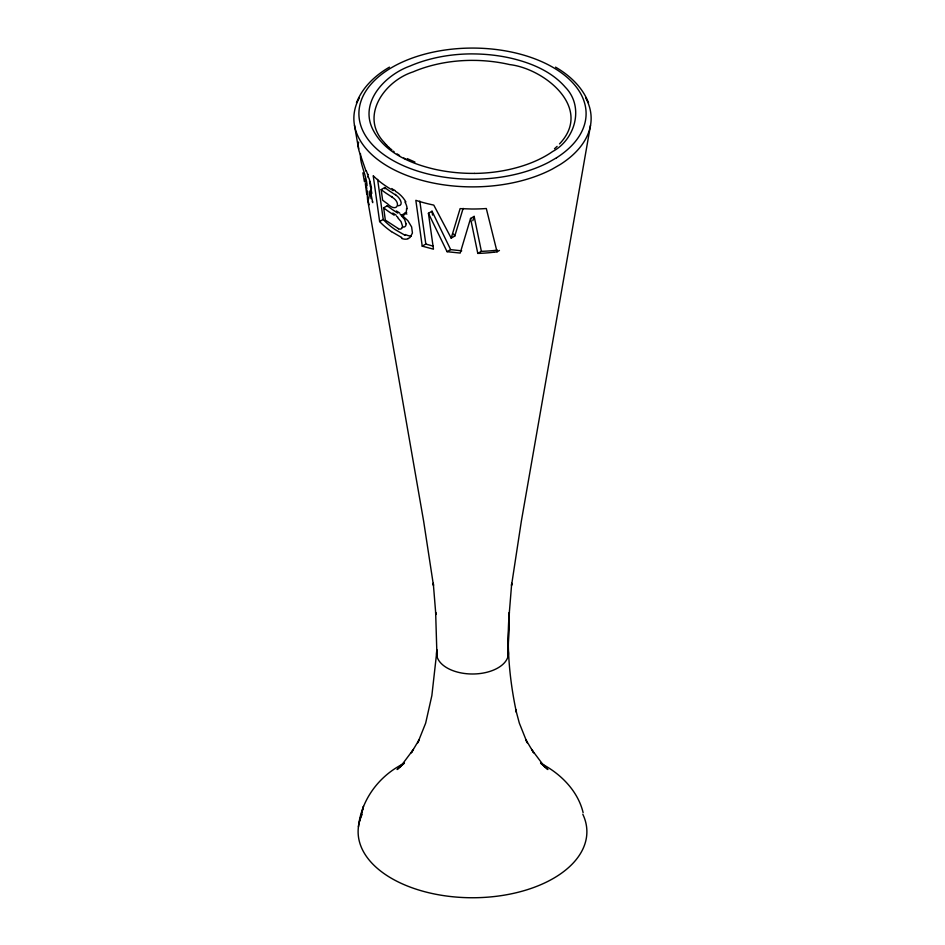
<?xml version="1.0" encoding="UTF-8"?>
<svg xmlns="http://www.w3.org/2000/svg" width="945" height="945" viewBox="0 0 945 945"><rect width="100%" height="100%" fill="white"/><g stroke="black" fill="none" stroke-linecap="round" stroke-linejoin="round"><path stroke-width="1.42" d="M366.991 190.276L367.546 199.324L423.643 521.203L433.471 585.451L433.282 583.23L435.822 614.51L435.645 612.419L436.98 656.491M372.472 201.309L372.448 202.1M508.02 656.491L509.178 614.51L511.717 583.23L511.529 585.451L521.345 521.203L590.507 125.378M508.02 649.995L509.355 612.419C506.402 645.848 509.414 679.443 516.383 712.187L515.746 709.719L519.337 723.138L527.215 742.829L525.881 739.758L533.712 752.858L531.598 749.444L545.147 767.517L541.851 763.489L547.876 769.549L540.564 763.064M436.98 649.995L431.865 695.555L425.663 723.138L417.784 742.829L419.119 739.758L411.288 752.858L413.402 749.444L399.853 767.517L403.149 763.489L397.124 769.549L404.425 763.064M358.32 143.687L358.639 142.057M358.427 826.875C361.285 799.564 379.24 775.703 403.598 763.678M361.864 812.653L363.459 806.428L359.525 821.382M461.703 250.838L450.659 249.622L432.019 211.208L428.428 213.275L433.471 249.173L422.226 246.137L415.835 200.328A114.321 65.996 0 0 0 428.735 203.978L433.779 205.112L451.19 238.128L460.12 208.621L471.72 209.01A114.321 65.996 0 0 0 486.309 208.526L497.058 251.819L494.093 252.197M451.19 238.128L454.781 236.049L463.144 208.373M472.807 220.74L474.154 216.393L470.563 218.46L460.191 253.071L447.068 251.689L428.428 213.275M356.454 102.84C362.467 87.259 375.248 75.352 389.458 67.142M367.57 194.575L367.77 191.516M371.172 192.508L371.373 189.437M559.487 143.923C593.531 108.321 544.733 68.69 509.709 64.591A101.245 58.436 0 0 0 476.493 60.421L471.626 60.374A96.721 55.826 0 0 0 433.944 64.957A100.973 58.283 0 0 0 413.059 71.891C384.426 81.022 358.97 116.507 384.627 142.884M554.491 148.743L557.101 146.369M404.306 763.052L401.117 765.379L403.55 763.832M392.317 197.292C401.991 203.305 396.664 213.192 387.509 203.777A110.978 64.071 0 0 1 382.607 200.139L381.178 189.591L384.78 187.512A112.975 65.229 0 0 0 389.056 190.713L395.435 194.906M398.105 228.466L385.324 220.102L383.658 207.841L387.249 205.762A109.525 63.232 0 0 0 393.533 210.345L397.762 213.109M391.502 231.655A105.639 60.988 0 0 1 379.595 221.532L383.221 219.464L377.622 179.385M422.226 246.137L425.817 244.058L433.164 246.149M447.068 251.689L450.659 249.622M470.563 218.46L477.792 253.414L481.383 251.335A105.639 60.988 0 0 0 496.692 250.236L497.436 250.153M497.058 251.819L499.456 250.437M493.597 252.256L493.101 252.315A105.639 60.988 0 0 1 477.792 253.414M474.425 173.396L469.299 173.36A106.218 61.331 0 0 1 434.357 169.179C410.295 163.52 384.083 152.428 372.613 129.016C359.23 101.517 385.749 74.69 410.035 66.032A105.994 61.189 0 0 1 431.948 58.708A101.717 58.732 0 0 1 471.602 53.889L476.717 53.971A106.23 61.331 0 0 1 511.588 58.342C531.48 63.091 551.656 71.43 565.323 87.212C584.388 106.62 575.47 139.317 552.589 151.543A101.682 58.708 0 0 1 542.194 157.827L538.555 159.646A105.781 61.071 0 0 1 513.986 168.364A101.788 58.767 0 0 1 474.425 173.419M398.4 205.797C404.436 205.183 399.239 196.855 395.908 195.213M407.153 158.583L414.961 162.067M405.039 235.293L395.128 229.588A105.639 60.988 0 0 1 383.186 219.453M401.448 237.372L391.525 231.655M403.787 158.016L405.559 158.984M541.39 763.678C560.81 773.79 577.891 790.93 583.136 812.653M360.506 153.728C359.584 163.308 366.341 174.872 367.062 185.527M390.687 189.142L387.757 187.299A114.321 65.996 0 0 1 373.216 175.735L379.63 221.543M391.915 189.91L393.073 190.642M555.542 67.142C569.752 75.352 582.533 87.259 588.534 102.84M541.45 763.832L543.883 765.379L540.694 763.052M398.743 154.968L399.558 155.488M391.844 196.985L385.465 192.78A112.975 65.229 0 0 1 381.178 189.591M394.171 215.188L389.942 212.424A109.525 63.232 0 0 1 383.658 207.841M397.148 153.905L397.939 154.437M393.38 151.141L394.112 151.708M406.858 214.125L405.381 212.979L401.79 215.047L407.862 220.681L411.63 226.942L412.433 233.037L410.118 237.384A15.486 8.954 52 0 1 407.957 238.483M391.962 150.007L389.942 148.282M401.294 215.614L404.614 219.476L406.007 223.752M397.691 217.681L401.023 221.555L402.416 225.82A8.871 4.701 50 0 1 402.275 227.438M389.305 147.692L388.052 146.522M387.45 145.92L386.281 144.727M385.17 143.498L385.714 144.112M453.647 234.053L454.781 236.049M372.767 202.679L370.629 192.296M369.176 204.746L367.629 199.761M366.069 171.281L359.135 151.212A54.562 13.762 55.4 0 1 358.604 148.956L354.493 125.378M367.865 176.538L368.196 177.589M366.625 193.394L365.337 183.625M481.383 251.335L474.154 216.393M370.759 187.323L371.834 193.359M362.88 172.84L364.439 181.664M358.663 149.015L358.297 146.097M432.562 215.07L432.019 211.208M425.817 244.058L419.828 201.12M384.78 187.512L384.958 188.835M387.249 205.762L387.356 206.53M407.118 208.798L407.047 208.089A14.789 8.493 44.9 0 0 404.933 201.994M365.242 181.983L365.101 178.924M508.103 650.278A35.969 20.766 0 0 1 472.5 673.998A35.969 20.766 0 0 1 436.897 650.278M585.605 97.737A118.633 68.489 0 0 1 560.243 164.489L552.341 169.049A118.633 68.489 0 0 1 408.535 176.077A118.633 68.489 0 0 1 359.395 97.737M582.805 814.247A114.38 66.032 0 0 1 472.5 897.75A114.38 66.032 0 0 1 362.195 814.247M370.877 189.484A20.459 2.138 88.2 0 1 370.558 191.292M369.554 181.216A33.134 4.123 75.3 0 1 370.405 186.956M367.274 191.563A20.459 2.138 88.2 0 1 366.672 194.304M365.928 183.106A33.134 4.123 75.3 0 1 366.814 189.035M369.802 192.213A29.827 5.363 -87.8 0 1 368.491 199.289M370.027 190.748A43.293 9.214 71.4 0 1 371.031 198.651M368.904 177.932A30.264 7.182 69.3 0 1 371.539 188.303M366.353 170.856A23.235 3.473 71 0 1 368.396 176.833M358.037 145.754A51.077 11.553 58.6 0 1 358.131 143.427M395.305 194.351A17.813 7.217 49.6 0 1 395.79 194.658M403.019 227.024A7.442 4.063 56.8 0 0 405.889 225.371A8.871 4.701 50 0 0 405.96 223.717M400.137 214.196A10.383 4.843 50.7 0 1 401.341 215.07M398.4 212.223A24.109 8.824 47.1 0 1 399.688 213.05M396.404 210.971A39.028 8.741 41.7 0 1 397.656 211.763M406.669 212.613A14.352 8.233 44.9 0 1 405.24 212.684M411.37 236.002A17.329 10.052 52.8 0 1 405.37 234.525M405.417 235.281A22.326 14.021 61.4 0 1 405.039 235.116M402.298 227.45A7.442 4.063 56.8 0 1 398.518 228.855M398.483 228.678A8.056 4.394 56.8 0 1 398.117 228.536M396.534 216.275A10.383 4.843 50.7 0 1 397.75 217.137M394.797 214.302A24.109 8.824 47.1 0 1 396.097 215.117M392.801 213.05A39.028 8.741 41.7 0 1 394.053 213.83M391.702 196.43A17.813 7.217 49.6 0 1 392.199 196.737M406.563 208.514A14.352 8.257 55.8 0 1 402.109 215.732M395.423 191.256A16.124 8.493 47.2 0 1 405.901 201.982M393.451 189.579A28.657 10.123 44.8 0 1 395.01 190.536M391.738 188.539A42.218 9.509 40.2 0 1 392.754 189.154M367.853 174.317A64.992 1.429 32.8 0 1 368.255 174.506M401.826 237.679A22.326 14.246 62.7 0 1 401.448 237.514M408.086 238.778A17.329 11.045 62.7 0 1 401.885 238.506M556.522 157.791L548.951 162.162A113.601 65.583 0 0 1 362.325 129.63A113.601 65.583 0 0 1 500.177 50.05A113.601 65.583 0 0 1 556.522 157.791"/></g></svg>
